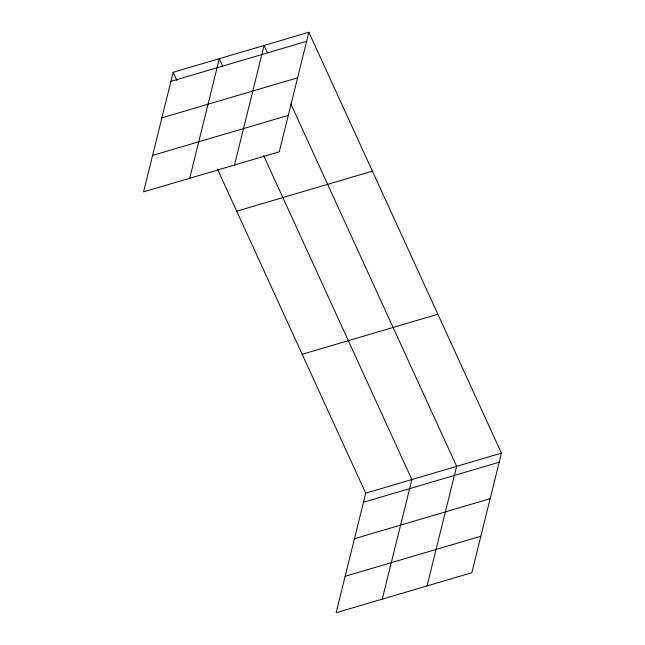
<?xml version="1.0" encoding="UTF-8"?>
<svg xmlns="http://www.w3.org/2000/svg" width="645" height="645" viewBox="0 0 645 645"><rect width="100%" height="100%" fill="white"/><g stroke="black" fill="none" stroke-linecap="round" stroke-linejoin="round"><path stroke-width="0.97" d="M173.166 72.296L143.577 191.871L279.277 151.825L308.866 32.25L173.166 72.296L176.932 80.52M189.719 178.254L219.308 58.679L222.654 65.992M234.498 165.039L264.087 45.464L267.433 52.777M217.478 169.151L365.723 493.175L336.134 612.75L471.834 572.704L501.423 453.129L308.866 32.25M382.267 599.132L411.865 479.558L263.62 155.542M427.046 585.918L456.644 466.343L290.847 103.942M170.925 81.375L306.625 41.328M161.895 117.841L297.595 77.795M152.599 155.405L288.299 115.358M236.715 211.189L372.415 171.143M302.183 354.282L437.882 314.236M365.723 493.175L501.423 453.129M363.474 502.253L499.174 462.207M354.452 538.72L490.152 498.674M345.156 576.283L480.856 536.237"/></g></svg>
